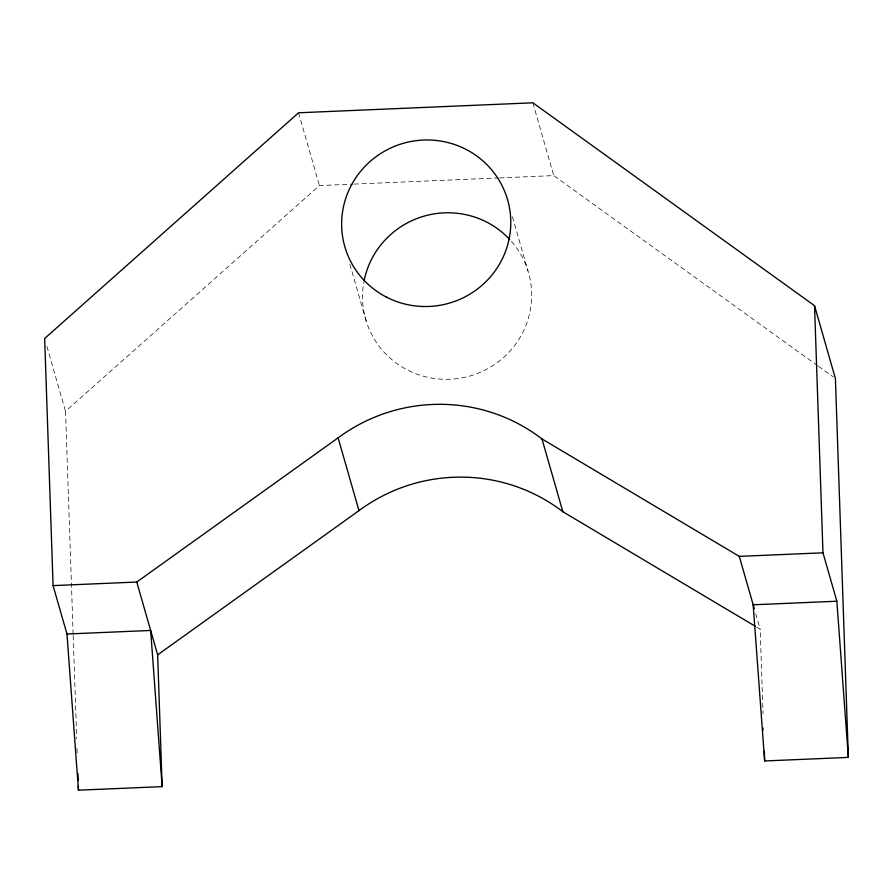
<?xml version="1.0" encoding="UTF-8"?>
<svg xmlns="http://www.w3.org/2000/svg" width="893" height="893" viewBox="0 0 893 893"><rect width="100%" height="100%" fill="white"/><g stroke="black" fill="none" stroke-linecap="round" stroke-linejoin="round"><path stroke-width="0.67" stroke-dasharray="4.46 3.35" d="M73.137 634.175L65.524 411.293L319.426 185.577L352.702 184.159M354.086 184.103L498.283 177.953M499.667 177.897L553.738 175.597L817.307 365.449M756.572 627.031L760.166 629.163L763.057 713.797M818.435 366.264L833.147 376.857M755.746 613.77L760.166 629.163M532.864 102.807L553.738 175.597M512.437 216.776L527.997 271.037M349.866 264.149L366.186 321.056M298.552 112.786L319.426 185.577M46.927 346.439L65.524 411.293M763.526 727.661L763.627 730.441M73.181 635.57L76.709 738.656M77.044 748.412L77.233 753.982M511.522 241.501A84.679 83.149 -16 0 1 469.037 376.254A84.679 83.149 -16 0 1 363.875 281.987"/><path stroke-width="1.34" d="M848.35 757.398L835.401 378.487L814.539 305.696L532.864 102.807L298.552 112.786L44.65 338.503L53.089 585.607L136.774 582.046L338.112 437.838A167.683 164.658 -16 0 1 541.973 438.943L739.292 556.372L822.978 552.812L836.853 601.223L848.35 757.398L764.665 760.959L753.167 604.784L836.853 601.223M53.089 585.607L66.975 634.019L78.461 790.193L162.146 786.633L157.648 654.837L358.986 510.64A167.683 164.658 -16 0 1 562.847 511.734L755.378 626.317M66.975 634.019L150.66 630.458L162.146 786.633M739.292 556.372L754.272 608.635M541.973 438.943L562.847 511.734M338.112 437.838L358.986 510.64M136.774 582.046L157.648 654.837M814.539 305.696L822.978 552.812M764.33 751.247L764.665 760.959M77.892 773.483L78.138 780.449M78.327 786.019L78.461 790.193M364.132 280.648A84.679 83.149 -16 0 1 424.465 216.028A84.679 83.149 -16 0 1 509.68 239.469M386.412 297.101A84.679 83.149 -16 0 0 510.74 219.656A84.679 83.149 -16 0 0 381.49 153.004A84.679 83.149 -16 0 0 386.412 297.101"/></g></svg>
